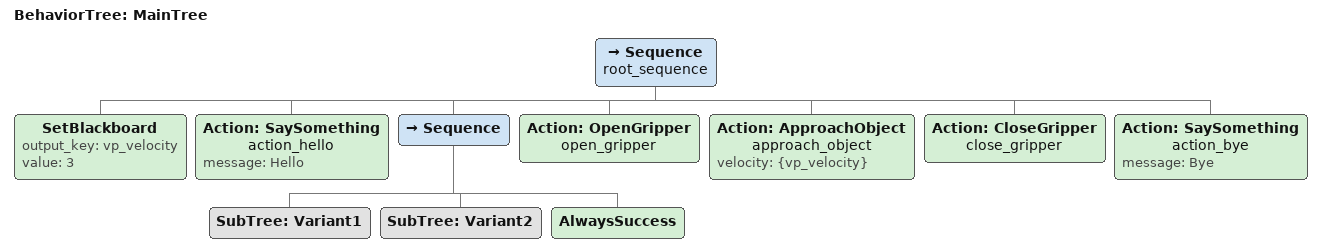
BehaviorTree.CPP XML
<?xml version="1.0" encoding="UTF-8"?>
<root main_tree_to_execute = "MainTree" >
	<!-- The include paths need to be adapted to the ones required by the interpreter -->
	<include path = "variant1.xml"/>
	<BehaviorTree ID="MainTree">
		<Sequence name="root_sequence">
			<SetBlackboard output_key = "vp_velocity" value = "3"/>
			<Action ID="SaySomething"   name="action_hello" message="Hello"/>
			<Sequence>
				<SubTree ID = "Variant1"/>
				<SubTree ID = "Variant2"/>
				<AlwaysSuccess/>
			</Sequence >
			<Action ID="OpenGripper"    name="open_gripper"/>
			<Action ID="ApproachObject" name="approach_object" velocity="{vp_velocity}"/>
			<Action ID="CloseGripper"   name="close_gripper"/>
			<Action ID="SaySomething"   name="action_bye" message="Bye"/>
        </Sequence>
     </BehaviorTree>
</root >
